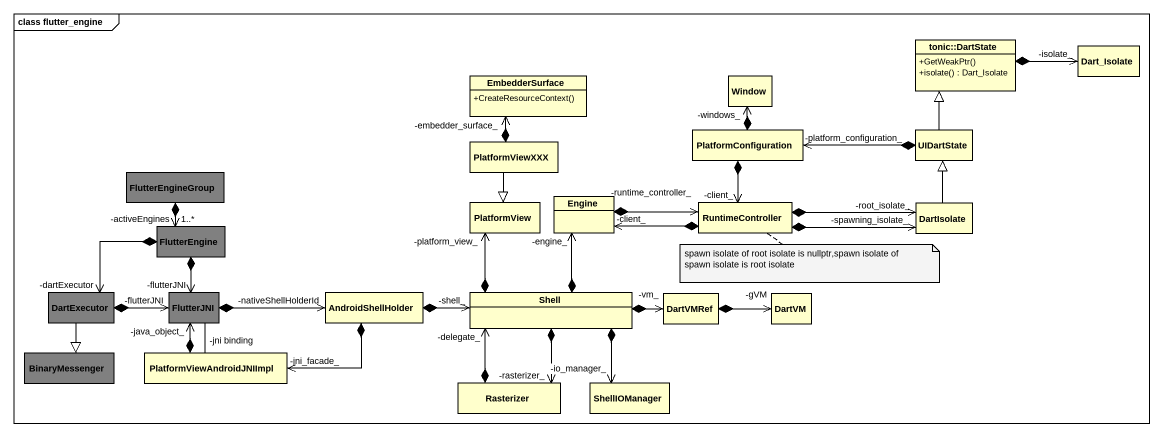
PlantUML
@startuml
mainframe class flutter_engine
hide circle
hide empty members
skinparam classAttributeIconSize 0
class "tonic::DartState" as tonic_DartState {
  +GetWeakPtr()
  +isolate() : Dart_Isolate
}
class Dart_Isolate
class EmbedderSurface {
  +CreateResourceContext()
}
class Window
class PlatformViewXXX
class PlatformConfiguration
class UIDartState
class FlutterEngineGroup #808080
class Engine
class FlutterEngine #808080
class PlatformView
class RuntimeController
class DartIsolate
class DartExecutor #808080
class FlutterJNI #808080
class AndroidShellHolder
class Shell
class DartVMRef
class DartVM
class BinaryMessenger #808080
class PlatformViewAndroidJNIImpl
class Rasterizer
class ShellIOManager
tonic_DartState *-right-> "-isolate_" Dart_Isolate
PlatformViewXXX *-up-> "-embedder_surface_" EmbedderSurface
PlatformViewXXX --|> PlatformView
PlatformConfiguration *-up-> "-windows_" Window
PlatformConfiguration *--> "-client_" RuntimeController
UIDartState -up-|> tonic_DartState
UIDartState *-left-> "-platform_configuration_" PlatformConfiguration
FlutterEngineGroup *--> "-activeEngines\n1..*" FlutterEngine
Engine *-right-> "-runtime_controller_" RuntimeController
FlutterEngine *--> "-dartExecutor" DartExecutor
FlutterEngine *--> "-flutterJNI" FlutterJNI
RuntimeController *-left-> "-client_" Engine
RuntimeController *-right-> "-root_isolate_" DartIsolate
RuntimeController *-right-> "-spawning_isolate_" DartIsolate
DartIsolate -up-|> UIDartState
DartExecutor *-right-> "-flutterJNI" FlutterJNI
DartExecutor --|> BinaryMessenger
FlutterJNI *-right-> "-nativeShellHolderId" AndroidShellHolder
FlutterJNI -- "-jni binding" PlatformViewAndroidJNIImpl
AndroidShellHolder *-right-> "-shell_" Shell
AndroidShellHolder *-left-> "-jni_facade_" PlatformViewAndroidJNIImpl
Shell *-up-> "-engine_" Engine
Shell *-up-> "-platform_view_" PlatformView
Shell *-right-> "-vm_" DartVMRef
Shell *--> "-rasterizer_" Rasterizer
Shell *--> "-io_manager_" ShellIOManager
DartVMRef *-right-> "-gVM" DartVM
PlatformViewAndroidJNIImpl *-up-> "-java_object_" FlutterJNI
Rasterizer *-up-> "-delegate_" Shell
note bottom of RuntimeController : spawn isolate of root isolate is nullptr,spawn isolate of spawn isolate is root isolate
@enduml
